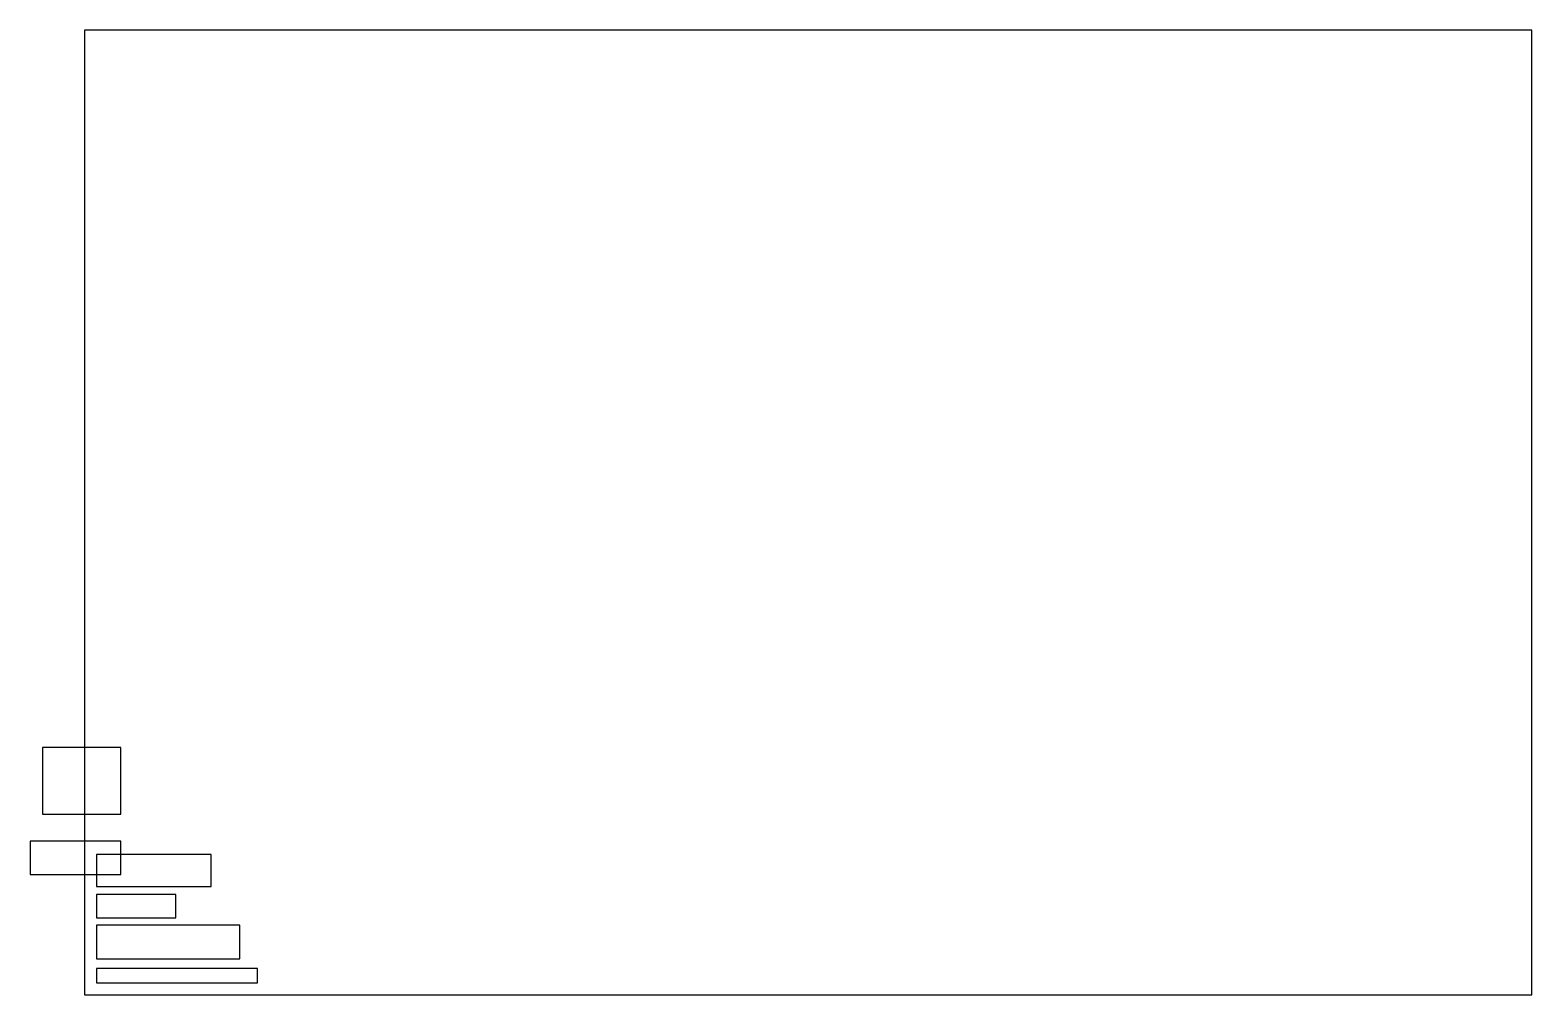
# Model space of a CAD drawing. Header units: millimetres. Extents: x -23 to 600, y 0 to 400.
import ezdxf

# ---------------------------------------------------------------- set-up
doc = ezdxf.new("R2010")
doc.units = ezdxf.units.MM

msp = doc.modelspace()

# ---------------------------------------------------------------- linework, layer by layer
at = {"layer": 'PARTS', "color": 1}
for points in [[(-17.418317, 75), (15, 75), (15, 102.555572), (-17.418317, 102.555572)], [(-22.591773, 50), (15, 50), (15, 63.803229), (-22.591773, 63.803229)], [(5, 45), (52.430254, 45), (52.430254, 58.215854), (5, 58.215854)], [(5, 41.617432), (5, 32), (37.850555, 32), (37.850555, 41.617432)], [(5, 28.950073), (5, 15), (64.324518, 15), (64.324518, 28.950073)], [(5, 11.020557), (5, 5), (71.666672, 5), (71.666672, 11.020557)]]:
    msp.add_lwpolyline(points, close=True, dxfattribs=at)
at = {"layer": 'SHEET', "color": 8}
msp.add_lwpolyline([(0, 0), (600, 0), (600, 400), (0, 400), (0, 0)], dxfattribs=at)

doc.saveas('drawing.dxf')
